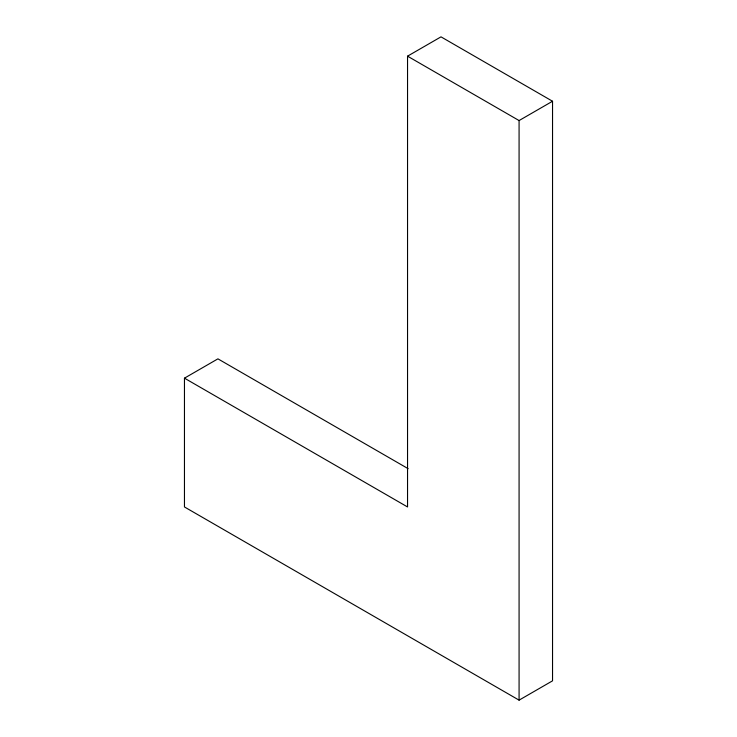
<?xml version="1.0" encoding="UTF-8"?>
<svg xmlns="http://www.w3.org/2000/svg" width="737" height="737" viewBox="0 0 737 737"><rect width="100%" height="100%" fill="white"/><g stroke="black" fill="none" stroke-linecap="round" stroke-linejoin="round"><path stroke-width="1.11" d="M184.462 378.164L407.543 506.955L407.543 56.169L441.002 36.85L552.538 101.245L552.538 680.831L519.078 700.15L184.462 506.955L184.462 378.164L217.922 358.845L408.132 468.668M407.543 56.169L519.078 120.564L552.538 101.245M519.078 120.564L519.078 700.15"/></g></svg>
